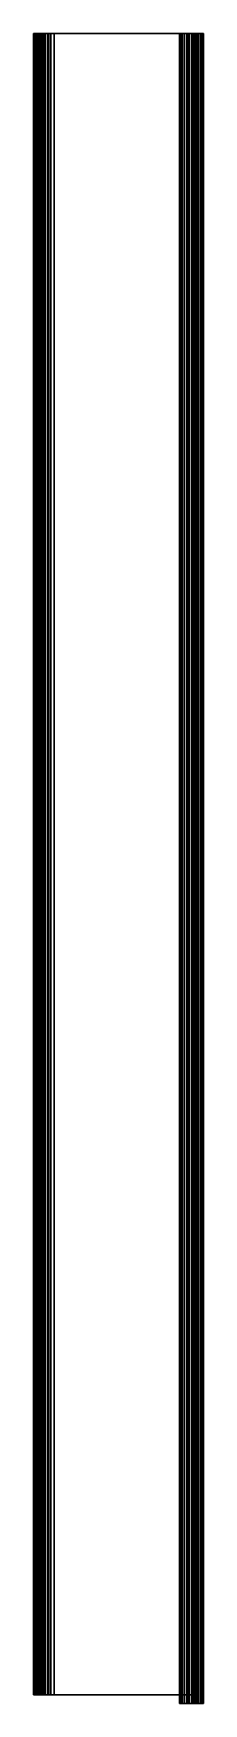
# Model space of a CAD drawing. Header units: inches. Extents: x 0 to 326, y 0 to 386.
# Drawn here: x 0 to 39.3, y 0 to 386 of the extents above.
import ezdxf

# ---------------------------------------------------------------- set-up
doc = ezdxf.new("R2010")
doc.units = ezdxf.units.IN
doc.header["$MEASUREMENT"] = 0
doc.layers.add('ACESSORIOS', color=252, linetype='CONTINUOUS')

msp = doc.modelspace()

# ---------------------------------------------------------------- linework, layer by layer
at = {"layer": 'ACESSORIOS'}
for points in [[(1.8, 2, 47.5), (0, 2, 47.5), (0, 386, 47.5), (1.8, 386, 47.5)], [(0, 386, 45.05), (0, 386, 47.5), (0, 2, 47.5), (0, 2, 45.05)], [(0, 2, 15.95), (0, 2, 4.8), (0, 386, 4.8), (0, 386, 15.95)], [(1.8, 386, 4.8), (0, 386, 4.8), (0, 386, 15.95), (1.8, 386, 15.95)], [(0, 386, 47.5), (0, 386, 45.05), (1.8, 386, 45.05), (1.8, 386, 47.5)], [(1, 2, 43), (1, 2, 18), (1, 386, 18), (1, 386, 43)], [(1, 386, 18), (2.8, 386, 18), (2.8, 386, 43), (1, 386, 43)], [(1.8, 2, 47.5), (1.8, 2, 45.05), (1.8, 386, 45.05), (1.8, 386, 47.5)], [(1.8, 386, 15.95), (1.8, 386, 4.8), (1.8, 2, 4.8), (1.8, 2, 15.95)], [(2.8, 386, 43), (2.8, 386, 18), (2.8, 2, 18), (2.8, 2, 43)], [(4.8, 386, 1.8), (4.8, 2, 1.8), (36.5, 2, 1.8), (36.5, 386, 1.8)], [(36.5, 386), (4.8, 386), (4.8, 2), (36.5, 2)], [(36.5, 386, 1.8), (36.5, 386), (4.8, 386), (4.8, 386, 1.8)], [(35.55, 386, 7.7), (35.55, 0, 7.7), (33.75, 0, 7.7), (33.75, 386, 7.7)], [(33.75, 386, 7.7), (33.75, 0, 7.7), (33.75, 0, 11.4), (33.75, 386, 11.4)], [(35.55, 386, 7.7), (35.55, 386, 11.4), (33.75, 386, 11.4), (33.75, 386, 7.7)], [(35.55, 386, 7.7), (35.55, 0, 7.7), (35.55, 0, 11.4), (35.55, 386, 11.4)], [(35.95, 386, 11.8), (35.95, 0, 11.8), (36.8, 0, 11.8), (36.8, 386, 11.8)], [(35.95, 386, 13.6), (35.95, 0, 13.6), (36.8, 0, 13.6), (36.8, 386, 13.6)], [(35.95, 386, 11.8), (35.95, 386, 13.6), (36.8, 386, 13.6), (36.8, 386, 11.8)], [(37.5, 0, 11.1), (37.5, 386, 11.1), (37.5, 386, 2.8), (37.5, 0, 2.8)], [(37.5, 386, 11.1), (39.3, 386, 11.1), (39.3, 386, 2.8), (37.5, 386, 2.8)], [(39.3, 0, 2.8), (39.3, 0, 11.1), (39.3, 386, 11.1), (39.3, 386, 2.8)], [(0, 2, 45.05), (1.8, 2, 45.05), (1.8, 2, 47.5), (0, 2, 47.5)], [(1.8, 2, 4.8), (1.8, 2, 15.95), (0, 2, 15.95), (0, 2, 4.8)], [(1, 2, 18), (2.8, 2, 18), (2.8, 2, 43), (1, 2, 43)], [(36.5, 2, 1.8), (36.5, 2), (4.8, 2), (4.8, 2, 1.8)], [(35.55, 0, 11.4), (33.75, 0, 11.4), (33.75, 0, 7.7), (35.55, 0, 7.7)], [(35.95, 0, 11.8), (35.95, 0, 13.6), (36.8, 0, 13.6), (36.8, 0, 11.8)], [(36.5, 0, 1.8), (36.5, 2, 1.8), (36.5, 2), (36.5, 0)], [(37.5, 0, 11.1), (39.3, 0, 11.1), (39.3, 0, 2.8), (37.5, 0, 2.8)]]:
    msp.add_3dface(points, dxfattribs=at)

# ---------------------------------------------------------------- meshes
mesh = msp.add_polymesh((2, 7), dxfattribs=at)
for k, corner in enumerate([(0, 2, 45.05), (0.03, 2, 44.72), (0.1, 2, 44.39), (0.22, 2, 44.08), (0.39, 2, 43.8), (0.6, 2, 43.54), (0.85, 2, 43.32), (0, 386, 45.05), (0.03, 386, 44.72), (0.1, 386, 44.39), (0.22, 386, 44.08), (0.39, 386, 43.8), (0.6, 386, 43.54), (0.85, 386, 43.32)]):
    mesh.set_mesh_vertex(divmod(k, 7), corner)
mesh = msp.add_polymesh((2, 7), dxfattribs=at)
for k, corner in enumerate([(0.85, 386, 17.68), (0.6, 386, 17.46), (0.39, 386, 17.2), (0.22, 386, 16.92), (0.1, 386, 16.61), (0.03, 386, 16.28), (0, 386, 15.95), (0.85, 2, 17.68), (0.6, 2, 17.46), (0.39, 2, 17.2), (0.22, 2, 16.92), (0.1, 2, 16.61), (0.03, 2, 16.28), (0, 2, 15.95)]):
    mesh.set_mesh_vertex(divmod(k, 7), corner)
mesh = msp.add_polymesh((2, 7), dxfattribs=at)
for k, corner in enumerate([(4.8, 2), (3.56, 2, 0.16), (2.4, 2, 0.64), (1.41, 2, 1.41), (0.64, 2, 2.4), (0.16, 2, 3.56), (0, 2, 4.8), (4.8, 386), (3.56, 386, 0.16), (2.4, 386, 0.64), (1.41, 386, 1.41), (0.64, 386, 2.4), (0.16, 386, 3.56), (0, 386, 4.8)]):
    mesh.set_mesh_vertex(divmod(k, 7), corner)
mesh = msp.add_polymesh((2, 7), dxfattribs=at)
for k, corner in enumerate([(4.8, 386, 1.8), (4.02, 386, 1.9), (3.3, 386, 2.2), (2.68, 386, 2.68), (2.2, 386, 3.3), (1.9, 386, 4.02), (1.8, 386, 4.8), (4.8, 386), (3.56, 386, 0.16), (2.4, 386, 0.64), (1.41, 386, 1.41), (0.64, 386, 2.4), (0.16, 386, 3.56), (0, 386, 4.8)]):
    mesh.set_mesh_vertex(divmod(k, 7), corner)
mesh = msp.add_polymesh((2, 7), dxfattribs=at)
for k, corner in enumerate([(1.8, 386, 45.05), (1.8, 386, 44.99), (1.82, 386, 44.93), (1.84, 386, 44.87), (1.87, 386, 44.82), (1.91, 386, 44.77), (1.95, 386, 44.73), (0, 386, 45.05), (0.03, 386, 44.72), (0.1, 386, 44.39), (0.22, 386, 44.08), (0.39, 386, 43.8), (0.6, 386, 43.54), (0.85, 386, 43.32)]):
    mesh.set_mesh_vertex(divmod(k, 7), corner)
mesh = msp.add_polymesh((2, 7), dxfattribs=at)
for k, corner in enumerate([(1.8, 386, 15.95), (1.8, 386, 16.01), (1.82, 386, 16.07), (1.84, 386, 16.13), (1.87, 386, 16.18), (1.91, 386, 16.23), (1.95, 386, 16.27), (0, 386, 15.95), (0.03, 386, 16.28), (0.1, 386, 16.61), (0.22, 386, 16.92), (0.39, 386, 17.2), (0.6, 386, 17.46), (0.85, 386, 17.68)]):
    mesh.set_mesh_vertex(divmod(k, 7), corner)
mesh = msp.add_polymesh((2, 4), dxfattribs=at)
for k, corner in enumerate([(1, 2, 43), (0.98, 2, 43.12), (0.93, 2, 43.23), (0.85, 2, 43.32), (1, 386, 43), (0.98, 386, 43.12), (0.93, 386, 43.23), (0.85, 386, 43.32)]):
    mesh.set_mesh_vertex(divmod(k, 4), corner)
mesh = msp.add_polymesh((2, 4), dxfattribs=at)
for k, corner in enumerate([(1, 2, 18), (0.98, 2, 17.88), (0.93, 2, 17.77), (0.85, 2, 17.68), (1, 386, 18), (0.98, 386, 17.88), (0.93, 386, 17.77), (0.85, 386, 17.68)]):
    mesh.set_mesh_vertex(divmod(k, 4), corner)
mesh = msp.add_polymesh((2, 7), dxfattribs=at)
for k, corner in enumerate([(1, 386, 43), (1, 386, 43.06), (0.98, 386, 43.12), (0.96, 386, 43.18), (0.93, 386, 43.23), (0.89, 386, 43.27), (0.85, 386, 43.32), (2.8, 386, 43), (2.77, 386, 43.33), (2.7, 386, 43.66), (2.58, 386, 43.96), (2.41, 386, 44.25), (2.2, 386, 44.51), (1.95, 386, 44.73)]):
    mesh.set_mesh_vertex(divmod(k, 7), corner)
mesh = msp.add_polymesh((2, 7), dxfattribs=at)
for k, corner in enumerate([(0.85, 386, 17.68), (0.89, 386, 17.73), (0.93, 386, 17.77), (0.96, 386, 17.82), (0.98, 386, 17.88), (1, 386, 17.94), (1, 386, 18), (1.95, 386, 16.27), (2.2, 386, 16.49), (2.41, 386, 16.75), (2.58, 386, 17.04), (2.7, 386, 17.34), (2.77, 386, 17.67), (2.8, 386, 18)]):
    mesh.set_mesh_vertex(divmod(k, 7), corner)
mesh = msp.add_polymesh((2, 7), dxfattribs=at)
for k, corner in enumerate([(4.8, 386, 1.8), (4.02, 386, 1.9), (3.3, 386, 2.2), (2.68, 386, 2.68), (2.2, 386, 3.3), (1.9, 386, 4.02), (1.8, 386, 4.8), (4.8, 2, 1.8), (4.02, 2, 1.9), (3.3, 2, 2.2), (2.68, 2, 2.68), (2.2, 2, 3.3), (1.9, 2, 4.02), (1.8, 2, 4.8)]):
    mesh.set_mesh_vertex(divmod(k, 7), corner)
mesh = msp.add_polymesh((2, 4), dxfattribs=at)
for k, corner in enumerate([(1.8, 2, 45.05), (1.82, 2, 44.93), (1.87, 2, 44.82), (1.95, 2, 44.73), (1.8, 386, 45.05), (1.82, 386, 44.93), (1.87, 386, 44.82), (1.95, 386, 44.73)]):
    mesh.set_mesh_vertex(divmod(k, 4), corner)
mesh = msp.add_polymesh((2, 4), dxfattribs=at)
for k, corner in enumerate([(1.8, 2, 15.95), (1.82, 2, 16.07), (1.87, 2, 16.18), (1.95, 2, 16.27), (1.8, 386, 15.95), (1.82, 386, 16.07), (1.87, 386, 16.18), (1.95, 386, 16.27)]):
    mesh.set_mesh_vertex(divmod(k, 4), corner)
mesh = msp.add_polymesh((2, 7), dxfattribs=at)
for k, corner in enumerate([(2.8, 2, 18), (2.77, 2, 17.67), (2.7, 2, 17.34), (2.58, 2, 17.04), (2.41, 2, 16.75), (2.2, 2, 16.49), (1.95, 2, 16.27), (2.8, 386, 18), (2.77, 386, 17.67), (2.7, 386, 17.34), (2.58, 386, 17.04), (2.41, 386, 16.75), (2.2, 386, 16.49), (1.95, 386, 16.27)]):
    mesh.set_mesh_vertex(divmod(k, 7), corner)
mesh = msp.add_polymesh((2, 7), dxfattribs=at)
for k, corner in enumerate([(1.95, 386, 44.73), (2.2, 386, 44.51), (2.41, 386, 44.25), (2.58, 386, 43.96), (2.7, 386, 43.66), (2.77, 386, 43.33), (2.8, 386, 43), (1.95, 2, 44.73), (2.2, 2, 44.51), (2.41, 2, 44.25), (2.58, 2, 43.96), (2.7, 2, 43.66), (2.77, 2, 43.33), (2.8, 2, 43)]):
    mesh.set_mesh_vertex(divmod(k, 7), corner)
mesh = msp.add_polymesh((2, 7), dxfattribs=at)
for k, corner in enumerate([(35.55, 386, 11.4), (35.56, 386, 11.5), (35.6, 386, 11.6), (35.67, 386, 11.68), (35.75, 386, 11.75), (35.85, 386, 11.79), (35.95, 386, 11.8), (33.75, 386, 11.4), (33.82, 386, 11.97), (34.04, 386, 12.5), (34.39, 386, 12.96), (34.85, 386, 13.31), (35.38, 386, 13.53), (35.95, 386, 13.6)]):
    mesh.set_mesh_vertex(divmod(k, 7), corner)
mesh = msp.add_polymesh((2, 7), dxfattribs=at)
for k, corner in enumerate([(35.95, 386, 13.6), (35.38, 386, 13.53), (34.85, 386, 13.31), (34.39, 386, 12.96), (34.04, 386, 12.5), (33.82, 386, 11.97), (33.75, 386, 11.4), (35.95, 0, 13.6), (35.38, 0, 13.53), (34.85, 0, 13.31), (34.39, 0, 12.96), (34.04, 0, 12.5), (33.82, 0, 11.97), (33.75, 0, 11.4)]):
    mesh.set_mesh_vertex(divmod(k, 7), corner)
mesh = msp.add_polymesh((2, 7), dxfattribs=at)
for k, corner in enumerate([(35.95, 0, 11.8), (35.85, 0, 11.79), (35.75, 0, 11.75), (35.67, 0, 11.68), (35.6, 0, 11.6), (35.56, 0, 11.5), (35.55, 0, 11.4), (35.95, 386, 11.8), (35.85, 386, 11.79), (35.75, 386, 11.75), (35.67, 386, 11.68), (35.6, 386, 11.6), (35.56, 386, 11.5), (35.55, 386, 11.4)]):
    mesh.set_mesh_vertex(divmod(k, 7), corner)
mesh = msp.add_polymesh((2, 7), dxfattribs=at)
for k, corner in enumerate([(39.3, 386, 2.8), (39.2, 386, 2.08), (38.92, 386, 1.4), (38.48, 386, 0.82), (37.9, 386, 0.38), (37.22, 386, 0.1), (36.5, 386), (39.3, 0, 2.8), (39.2, 0, 2.08), (38.92, 0, 1.4), (38.48, 0, 0.82), (37.9, 0, 0.38), (37.22, 0, 0.1), (36.5, 0)]):
    mesh.set_mesh_vertex(divmod(k, 7), corner)
mesh = msp.add_polymesh((2, 7), dxfattribs=at)
for k, corner in enumerate([(37.5, 0, 2.8), (37.47, 0, 2.54), (37.37, 0, 2.3), (37.21, 0, 2.09), (37, 0, 1.93), (36.76, 0, 1.83), (36.5, 0, 1.8), (37.5, 386, 2.8), (37.47, 386, 2.54), (37.37, 386, 2.3), (37.21, 386, 2.09), (37, 386, 1.93), (36.76, 386, 1.83), (36.5, 386, 1.8)]):
    mesh.set_mesh_vertex(divmod(k, 7), corner)
mesh = msp.add_polymesh((2, 7), dxfattribs=at)
for k, corner in enumerate([(37.5, 386, 2.8), (37.47, 386, 2.54), (37.37, 386, 2.3), (37.21, 386, 2.09), (37, 386, 1.93), (36.76, 386, 1.83), (36.5, 386, 1.8), (39.3, 386, 2.8), (39.2, 386, 2.08), (38.92, 386, 1.4), (38.48, 386, 0.82), (37.9, 386, 0.38), (37.22, 386, 0.1), (36.5, 386)]):
    mesh.set_mesh_vertex(divmod(k, 7), corner)
mesh = msp.add_polymesh((2, 7), dxfattribs=at)
for k, corner in enumerate([(36.8, 386, 11.8), (36.98, 386, 11.78), (37.15, 386, 11.71), (37.29, 386, 11.59), (37.41, 386, 11.45), (37.48, 386, 11.28), (37.5, 386, 11.1), (36.8, 0, 11.8), (36.98, 0, 11.78), (37.15, 0, 11.71), (37.29, 0, 11.59), (37.41, 0, 11.45), (37.48, 0, 11.28), (37.5, 0, 11.1)]):
    mesh.set_mesh_vertex(divmod(k, 7), corner)
mesh = msp.add_polymesh((2, 7), dxfattribs=at)
for k, corner in enumerate([(36.8, 0, 13.6), (37.45, 0, 13.51), (38.05, 0, 13.27), (38.57, 0, 12.87), (38.97, 0, 12.35), (39.21, 0, 11.75), (39.3, 0, 11.1), (36.8, 386, 13.6), (37.45, 386, 13.51), (38.05, 386, 13.27), (38.57, 386, 12.87), (38.97, 386, 12.35), (39.21, 386, 11.75), (39.3, 386, 11.1)]):
    mesh.set_mesh_vertex(divmod(k, 7), corner)
mesh = msp.add_polymesh((2, 7), dxfattribs=at)
for k, corner in enumerate([(36.8, 386, 11.8), (36.98, 386, 11.78), (37.15, 386, 11.71), (37.29, 386, 11.59), (37.41, 386, 11.45), (37.48, 386, 11.28), (37.5, 386, 11.1), (36.8, 386, 13.6), (37.45, 386, 13.51), (38.05, 386, 13.27), (38.57, 386, 12.87), (38.97, 386, 12.35), (39.21, 386, 11.75), (39.3, 386, 11.1)]):
    mesh.set_mesh_vertex(divmod(k, 7), corner)
mesh = msp.add_polymesh((2, 7), dxfattribs=at)
for k, corner in enumerate([(4.8, 2, 1.8), (4.02, 2, 1.9), (3.3, 2, 2.2), (2.68, 2, 2.68), (2.2, 2, 3.3), (1.9, 2, 4.02), (1.8, 2, 4.8), (4.8, 2), (3.56, 2, 0.16), (2.4, 2, 0.64), (1.41, 2, 1.41), (0.64, 2, 2.4), (0.16, 2, 3.56), (0, 2, 4.8)]):
    mesh.set_mesh_vertex(divmod(k, 7), corner)
mesh = msp.add_polymesh((2, 7), dxfattribs=at)
for k, corner in enumerate([(1.8, 2, 15.95), (1.8, 2, 16.01), (1.82, 2, 16.07), (1.84, 2, 16.13), (1.87, 2, 16.18), (1.91, 2, 16.23), (1.95, 2, 16.27), (0, 2, 15.95), (0.03, 2, 16.28), (0.1, 2, 16.61), (0.22, 2, 16.92), (0.39, 2, 17.2), (0.6, 2, 17.46), (0.85, 2, 17.68)]):
    mesh.set_mesh_vertex(divmod(k, 7), corner)
mesh = msp.add_polymesh((2, 7), dxfattribs=at)
for k, corner in enumerate([(1.8, 2, 45.05), (1.8, 2, 44.99), (1.82, 2, 44.93), (1.84, 2, 44.87), (1.87, 2, 44.82), (1.91, 2, 44.77), (1.95, 2, 44.73), (0, 2, 45.05), (0.03, 2, 44.72), (0.1, 2, 44.39), (0.22, 2, 44.08), (0.39, 2, 43.8), (0.6, 2, 43.54), (0.85, 2, 43.32)]):
    mesh.set_mesh_vertex(divmod(k, 7), corner)
mesh = msp.add_polymesh((2, 7), dxfattribs=at)
for k, corner in enumerate([(0.85, 2, 17.68), (0.89, 2, 17.73), (0.93, 2, 17.77), (0.96, 2, 17.82), (0.98, 2, 17.88), (1, 2, 17.94), (1, 2, 18), (1.95, 2, 16.27), (2.2, 2, 16.49), (2.41, 2, 16.75), (2.58, 2, 17.04), (2.7, 2, 17.34), (2.77, 2, 17.67), (2.8, 2, 18)]):
    mesh.set_mesh_vertex(divmod(k, 7), corner)
mesh = msp.add_polymesh((2, 7), dxfattribs=at)
for k, corner in enumerate([(1, 2, 43), (1, 2, 43.06), (0.98, 2, 43.12), (0.96, 2, 43.18), (0.93, 2, 43.23), (0.89, 2, 43.27), (0.85, 2, 43.32), (2.8, 2, 43), (2.77, 2, 43.33), (2.7, 2, 43.66), (2.58, 2, 43.96), (2.41, 2, 44.25), (2.2, 2, 44.51), (1.95, 2, 44.73)]):
    mesh.set_mesh_vertex(divmod(k, 7), corner)
mesh = msp.add_polymesh((2, 7), dxfattribs=at)
for k, corner in enumerate([(35.95, 0, 11.8), (35.85, 0, 11.79), (35.75, 0, 11.75), (35.67, 0, 11.68), (35.6, 0, 11.6), (35.56, 0, 11.5), (35.55, 0, 11.4), (35.95, 0, 13.6), (35.38, 0, 13.53), (34.85, 0, 13.31), (34.39, 0, 12.96), (34.04, 0, 12.5), (33.82, 0, 11.97), (33.75, 0, 11.4)]):
    mesh.set_mesh_vertex(divmod(k, 7), corner)
mesh = msp.add_polymesh((2, 7), dxfattribs=at)
for k, corner in enumerate([(36.5, 0, 1.8), (36.76, 0, 1.83), (37, 0, 1.93), (37.21, 0, 2.09), (37.37, 0, 2.3), (37.47, 0, 2.54), (37.5, 0, 2.8), (36.5, 0), (37.22, 0, 0.1), (37.9, 0, 0.38), (38.48, 0, 0.82), (38.92, 0, 1.4), (39.2, 0, 2.08), (39.3, 0, 2.8)]):
    mesh.set_mesh_vertex(divmod(k, 7), corner)
mesh = msp.add_polymesh((2, 7), dxfattribs=at)
for k, corner in enumerate([(37.5, 0, 11.1), (37.48, 0, 11.28), (37.41, 0, 11.45), (37.29, 0, 11.59), (37.15, 0, 11.71), (36.98, 0, 11.78), (36.8, 0, 11.8), (39.3, 0, 11.1), (39.21, 0, 11.75), (38.97, 0, 12.35), (38.57, 0, 12.87), (38.05, 0, 13.27), (37.45, 0, 13.51), (36.8, 0, 13.6)]):
    mesh.set_mesh_vertex(divmod(k, 7), corner)

doc.saveas('drawing.dxf')
